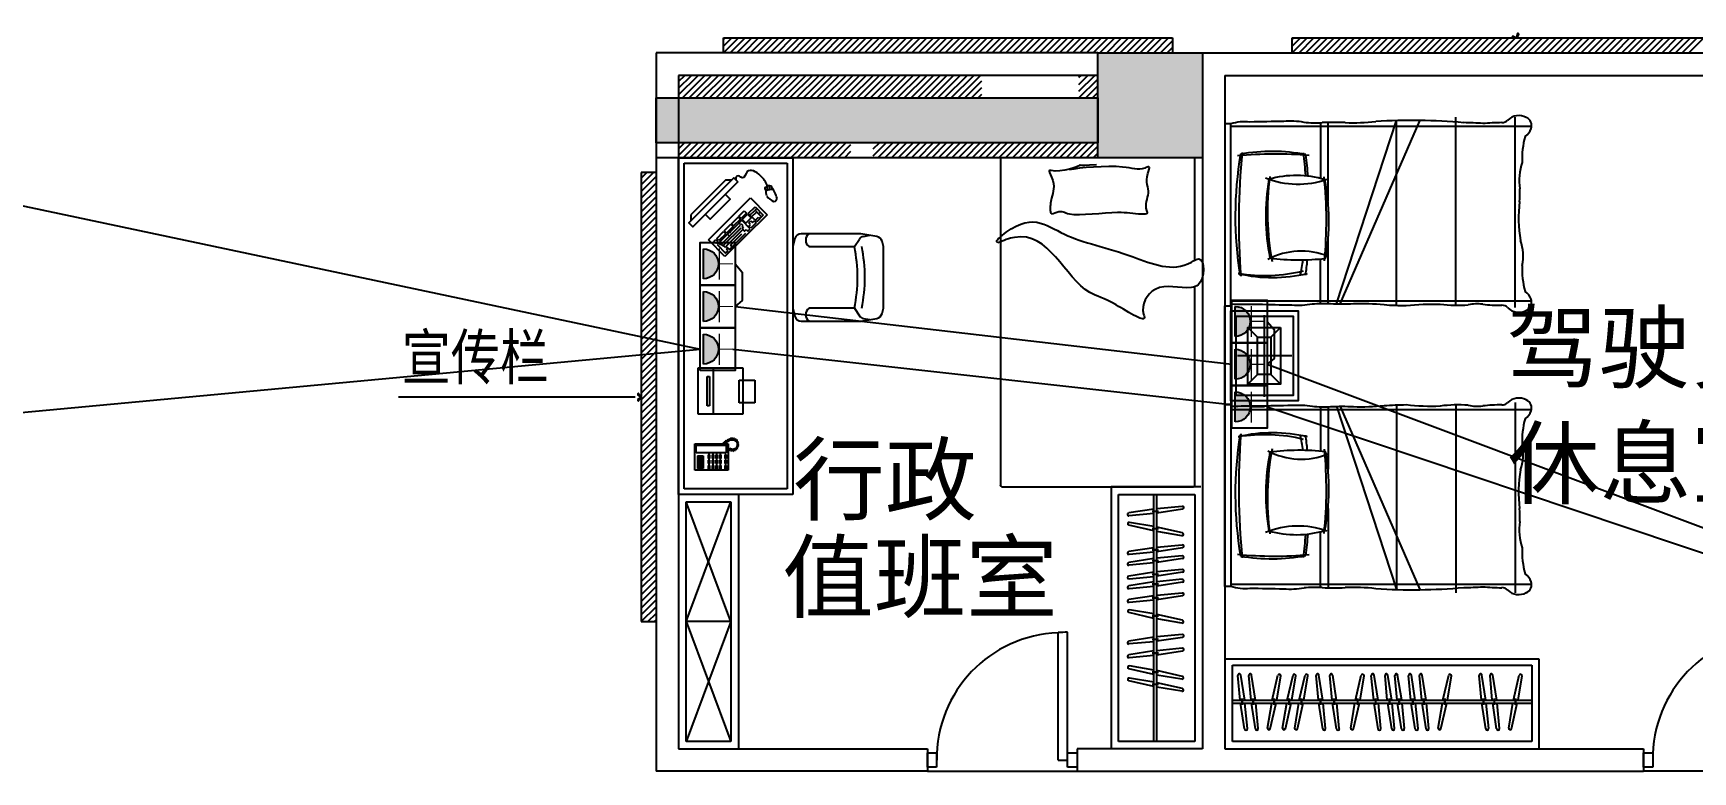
# Model space of a CAD drawing. Header units: inches. Extents: x 10 to 166961, y -47 to 131592.
# Drawn here: x 125562 to 136649, y 28459 to 33394 of the extents above; entities that cross this region are included whole.
import ezdxf

# ---------------------------------------------------------------- set-up
doc = ezdxf.new("R2010")
doc.units = ezdxf.units.IN
doc.header["$MEASUREMENT"] = 0
doc.linetypes.add('CENTER2', pattern=[1.125, 0.75, -0.125, 0.125, -0.125])
doc.linetypes.add('CONTINOUS', pattern=[0])
for name, color, linetype in [('2', 2, 'Continuous'), ('4', 4, 'Continuous'), ('6', 6, 'Continuous'), ('8', 8, 'Continuous'), ('LAYER2', 7, 'Continuous'), ('Shearwall', 7, 'Continuous'), ('shearwall-bh', 253, 'Continuous'), ('stair', 2, 'Continuous'), ('z', 2, 'Continuous'), ('家具', 9, 'Continuous'), ('尺寸3', 31, 'Continuous'), ('插座图', 4, 'Continuous')]:
    doc.layers.add(name, color=color, linetype=linetype)
doc.styles.add('F', font='')
doc.styles.get('F').set_extended_font_data('SimHei')

# ---------------------------------------------------------------- blocks, each defined once
blk = doc.blocks.new('A$C2A133CFC')
at = {"layer": '8'}
for p, q in [((8, 19, 0), (180, 45, 0)), ((11, 0, 0), (180, 16, 0)), ((169, 34), (211, 34)), ((169, 33), (211, 33)), ((200, 48, 0), (366, 63, 0)), ((200, 18, 0), (368, 44, 0))]:
    blk.add_line(p, q, dxfattribs=at)
for centre, start, end in [((9, 9, 0), 97.0644, 277.0644), ((367, 54, 0), 277.0644, 97.0644)]:
    blk.add_arc(centre, 9.48, start, end, dxfattribs=at)
blk = doc.blocks.new('arrr')
at = {"layer": '6'}
for p, q in [((0, 0), (-0.54, 0.41)), ((-0.54, -0.41), (0, 0)), ((-0.39, 0.55), (0, 0)), ((0, 0), (-0.39, -0.55))]:
    blk.add_line(p, q, dxfattribs=at)
for centre, start, end in [((-0.47, 0.49), 34.9749, 232.6151), ((-0.47, -0.49), 127.3887, 325.0213)]:
    blk.add_arc(centre, 0.105, start, end, dxfattribs=at)
blk = doc.blocks.new('A$C6F910B85')
at = {"layer": '2', "linetype": 'CONTINOUS'}
blk.add_lwpolyline([(16, 10), (125, 446), (164, 437), (55, 0)], close=True, dxfattribs=at)
at = {"layer": '家具', "color": 8, "linetype": 'CONTINOUS'}
for p, q in [((96, 41), (181, 381)), ((181, 381), (159, 417)), ((96, 41), (60, 19))]:
    blk.add_line(p, q, dxfattribs=at)
blk.add_lwpolyline([(95, 325), (49, 337), (0, 142), (46, 131)], dxfattribs=at)
blk = doc.blocks.new('A$C127C375D')
at = {"layer": '插座图', "lineweight": -2}
blk.add_hatch(color=3, dxfattribs=at).paths.add_polyline_path([(91.7, 8.4, 1), (16.1, 8.4)])
at = {"layer": '插座图', "color": 3, "lineweight": -2}
blk.add_line((16.1, 8.4), (91.7, 8.4), dxfattribs=at)
blk.add_lwpolyline([(0, 0), (107.8, 0), (107.8, 88.6), (0, 88.6)], close=True, dxfattribs=at)
at = {"layer": '插座图', "color": 3, "lineweight": -2, "const_width": 3.2}
for points in [[(53.9, 46.2), (53.9, 82.6)], [(14.3, 48.8), (92.6, 48.8)]]:
    blk.add_lwpolyline(points, dxfattribs=at)
at = {"layer": '插座图', "color": 3, "lineweight": -2}
blk.add_arc((53.9, 8.4), 37.8, 0, 180, dxfattribs=at)

msp = doc.modelspace()

# ---------------------------------------------------------------- hatches: boundary and pattern name
at = {"layer": 'shearwall-bh'}
msp.add_hatch(color=252, dxfattribs=at).paths.add_polyline_path([(132673, 32562), (133373, 32562), (133373, 33262), (132673, 33262)])
at = {"layer": 'shearwall-bh', "linetype": 'Continuous'}
msp.add_hatch(color=252, dxfattribs=at).paths.add_polyline_path([(132673, 32662), (129723, 32662), (129723, 32962), (132673, 32962)])

# ---------------------------------------------------------------- linework, layer by layer
at = {"color": 2}
for p, q in [((122789, 32811), (130017, 31282)), ((130251, 31568), (133570, 31182)), ((123471, 30673), (130017, 31282)), ((130235, 31282), (133563, 30913)), ((133805, 31182), (141062, 28459)), ((133805, 30897), (141070, 28459))]:
    msp.add_line(p, q, dxfattribs=at)
at = {"const_width": 300}
msp.add_lwpolyline([(137473, 32962), (136723, 32962)], dxfattribs=at)
at = {"color": 2}
for points in [[(130251, 31853), (130299, 31798), (130299, 31607), (130251, 31568)], [(133805, 31468), (133852, 31413), (133852, 31221), (133805, 31182)]]:
    msp.add_lwpolyline(points, dxfattribs=at)
at = {"color": 4}
for points, knots in [([(132666, 32514), (132517, 32505), (132632, 32534), (132419, 32456), (132339, 32483), (132397, 32379), (132364, 32311), (132353, 32229), (132361, 32178), (132434, 32220), (132462, 32161), (132826, 32212), (132916, 32186), (133012, 32185), (132983, 32245), (133035, 32334), (132983, 32411), (133030, 32513), (132950, 32472), (132851, 32519), (132548, 32495), (132485, 32480)], [0, 0, 0, 0, 89.39482, 255.786286, 264.821703, 312.09308, 452.234246, 544.436612, 553.465418, 595.619647, 703.561886, 892.352198, 1028.668109, 1066.940055, 1082.882301, 1197.273074, 1328.728467, 1375.540396, 1405.346346, 1523.871748, 1709.013152, 1709.013152, 1709.013152, 1709.013152]), ([(132006, 31992), (132044, 32008), (132331, 32122), (132477, 31678), (132761, 31614), (133008, 31442), (132957, 31573), (133062, 31751), (133236, 31676), (133389, 31717), (133392, 31926), (133189, 31784), (132845, 31942), (132413, 32022), (132223, 32211), (131994, 32008), (132001, 31996), (132006, 31992)], [2.178588, 2.178588, 2.178588, 2.178588, 121.832073, 908.306575, 1108.421672, 1309.153872, 1322.873221, 1505.307334, 1748.792061, 1795.548354, 1969.126235, 2021.579999, 2413.873362, 2964.895405, 3533.926011, 3563.03162, 3586.742994, 3586.742994, 3586.742994, 3586.742994])]:
    msp.add_open_spline(points, degree=3, knots=knots, dxfattribs=at)
at = {"layer": '4', "color": 8}
for p, q in [((135065, 31576), (135065, 32832)), ((135461, 31560), (135461, 32832)), ((133563, 32773), (135570, 32773)), ((134212, 32269), (134212, 32797)), ((134269, 31585), (134669, 32810)), ((134292, 31586), (134825, 32809)), ((134669, 31575), (134669, 32810)), ((134212, 31588), (134212, 32005)), ((133563, 31606), (135570, 31606)), ((133785, 31510), (133785, 30965)), ((133740, 31363), (133675, 31428)), ((133830, 31363), (133895, 31428)), ((133971, 31238), (133608, 31238)), ((133740, 31113), (133675, 31048)), ((133830, 31113), (133895, 31048)), ((133563, 30880), (135570, 30880)), ((134212, 30898), (134212, 30481)), ((134269, 30901), (134669, 29676)), ((134292, 30900), (134825, 29676)), ((134669, 30911), (134669, 29676)), ((135065, 30910), (135065, 29654)), ((135461, 30926), (135461, 29654)), ((134212, 30217), (134212, 29689)), ((133563, 29713), (135570, 29713))]:
    msp.add_line(p, q, dxfattribs=at)
at = {"layer": '4', "color": 1}
for p, q in [((133523, 32787), (133523, 31573)), ((133523, 29698), (133523, 30913))]:
    msp.add_line(p, q, dxfattribs=at)
at = {"layer": '4', "color": 6}
for p, q in [((134162, 32795), (134161, 32422)), ((134162, 31588), (134161, 31886)), ((134162, 30898), (134161, 30600)), ((134162, 29691), (134161, 30064))]:
    msp.add_line(p, q, dxfattribs=at)
at = {"layer": '4', "color": 252}
for p, q in [((129873, 30312), (129873, 32562)), ((129873, 32562), (130636, 32562)), ((130636, 32562), (130636, 30312)), ((130636, 30312), (129873, 30312))]:
    msp.add_line(p, q, dxfattribs=at)
at = {"layer": '4'}
for p, q in [((131108, 32036), (131150, 32045)), ((131048, 31968), (131081, 32018)), ((131048, 31556), (131081, 31506)), ((131108, 31488), (131150, 31480)), ((132410, 28537), (132410, 29389)), ((132472, 28537), (132472, 29391)), ((131535, 28585), (131597, 28585)), ((131535, 28489), (131535, 28585)), ((131597, 28585), (131597, 28489)), ((132410, 28537), (132472, 28537)), ((132472, 28585), (132535, 28585)), ((132472, 28489), (132472, 28585)), ((132535, 28585), (132535, 28489)), ((136319, 28585), (136381, 28585)), ((136319, 28489), (136319, 28585)), ((136381, 28585), (136381, 28489)), ((131597, 28489), (131535, 28489)), ((132535, 28489), (132472, 28489)), ((136381, 28489), (136319, 28489))]:
    msp.add_line(p, q, dxfattribs=at)
at = {"layer": '4', "color": 1}
for points in [[(133523, 31573), (133563, 31573), (133563, 32787), (133523, 32787)], [(133523, 30913), (133563, 30913), (133563, 29698), (133523, 29698)]]:
    msp.add_lwpolyline(points, dxfattribs=at)
at = {"layer": '4'}
msp.add_lwpolyline([(130636, 31556), (130650, 31503, 0.344151), (130692, 31470), (131091, 31470), (131198, 31488, 0.262026), (131233, 31520), (131242, 31556), (131242, 31968), (131233, 32004, 0.262026), (131198, 32036), (131091, 32054), (130692, 32054, 0.344151), (130650, 32022), (130636, 31968)], format="xyb", close=True, dxfattribs=at)
at = {"layer": '4', "color": 1}
msp.add_lwpolyline([(133563, 30913), (133523, 30913), (133523, 31573), (133563, 31573)], close=True, dxfattribs=at)
at = {"layer": '4'}
for points in [[(133563, 31585, 0.015571), (133745, 31583, 0.00267), (133971, 31578, 0.058958), (134107, 31585, -0.038458), (134229, 31587, 0.025508), (134382, 31587, -0.039412), (134586, 31580, 0.016498), (134734, 31574)], [(134734, 31574, -0.038945), (134961, 31583)], [(133563, 30901, -0.015571), (133745, 30903, -0.00267), (133971, 30908, -0.058958), (134107, 30901, 0.038458), (134229, 30899, -0.025508), (134382, 30899, 0.039412), (134586, 30906, -0.016498), (134734, 30912)], [(134734, 30912, 0.038945), (134961, 30903)]]:
    msp.add_lwpolyline(points, format="xyb", dxfattribs=at)
msp.add_lwpolyline([(133563, 31538), (134013, 31538), (134013, 30938), (133563, 30938)], close=True, dxfattribs=at)
at = {"layer": '4', "color": 8}
for points in [[(133598, 31503), (133978, 31503), (133978, 30973), (133598, 30973)], [(133830, 31363), (133830, 31113), (133740, 31113), (133740, 31363)]]:
    msp.add_lwpolyline(points, close=True, dxfattribs=at)
at = {"layer": '4', "color": 6}
msp.add_lwpolyline([(133895, 31428), (133895, 31048), (133675, 31048), (133675, 31428)], close=True, dxfattribs=at)
at = {"layer": '4'}
for centre, radius, start, end in [((135486, 32738), 105, 61.2787, 134.2159), ((135511, 32775), 61.1, 342.9418, 65.3448), ((133655, 32509), 293, 83.1972, 108.1935), ((134247, 11620), 21187, 90.8957, 91.5076), ((133956, 32228), 578, 80.4669, 93.9633), ((134129, 33592), 797, 264.4085, 273.218), ((134250, 31300), 1498, 87.0776, 92.9224), ((134380, 34091), 1296, 267.6419, 276.6698), ((134774, 28972), 3839, 84.849, 93.6407), ((135110, 31171), 1625, 85.2194, 89.6678), ((135372, 31593), 1203, 89.9592, 96.0322), ((135374, 32851), 54.3, 268.5556, 316.2435), ((135374, 32851), 54.3, 268.5556, 316.2435), ((135444, 32812), 137, 308.044, 336.2939), ((136049, 32555), 541, 164.0844, 182.6808), ((135882, 32409), 393, 162.001, 187.9205), ((136457, 32164), 972, 173.8392, 189.194), ((134689, 32330), 805, 355.5439, 1.7242), ((130081, 31762), 988, 347.982, 12.018), ((131117, 31994), 43.3, 101.3099, 146.3099), ((135238, 31908), 278, 346.2961, 21.056), ((136049, 31817), 541, 177.3192, 195.9156), ((135444, 31561), 137, 23.7061, 51.956), ((135511, 31598), 61.1, 294.6552, 17.0582), ((131117, 31530), 43.3, 213.6901, 258.6901), ((135084, 32612), 1036, 263.2091, 273.5535), ((135211, 31281), 304, 83.4858, 101.9131), ((135372, 32779), 1203, 263.9678, 270.0408), ((135374, 31522), 54.3, 43.7565, 91.4444), ((135486, 31634), 105, 225.7841, 298.7213), ((135486, 30851), 105, 61.2787, 134.2159), ((135511, 30888), 61.1, 342.9418, 65.3448), ((135084, 29874), 1036, 86.4465, 96.7909), ((135211, 31205), 304, 258.0869, 276.5142), ((135372, 29707), 1203, 89.9592, 96.0322), ((135374, 30964), 54.3, 268.5556, 316.2435), ((135444, 30925), 137, 308.044, 336.2939), ((136049, 30669), 541, 164.0844, 182.6808), ((135238, 30577), 278, 338.944, 13.7039), ((136457, 30322), 972, 170.806, 186.1608), ((134689, 30155), 805, 358.2758, 4.4561), ((135882, 30077), 393, 172.0795, 197.999), ((136049, 29931), 541, 177.3192, 195.9156), ((135444, 29674), 137, 23.7061, 51.956), ((135511, 29711), 61.1, 294.6552, 17.0582), ((133655, 29977), 293, 251.8065, 276.8028), ((134247, 50866), 21187, 268.4924, 269.1043), ((133956, 30258), 578, 266.0367, 279.5331), ((134129, 28894), 797, 86.782, 95.5915), ((134250, 31186), 1498, 267.0776, 272.9224), ((134380, 28395), 1296, 83.3302, 92.3581), ((134774, 33514), 3839, 266.3593, 275.151), ((135110, 31315), 1625, 270.3322, 274.7806), ((135372, 30892), 1203, 263.9678, 270.0408), ((135374, 29635), 54.3, 43.7565, 91.4444), ((135374, 29635), 54.3, 43.7565, 91.4444), ((135486, 29748), 105, 225.7841, 298.7213)]:
    msp.add_arc(centre, radius, start, end, dxfattribs=at)
at = {"layer": '4', "color": 6}
for centre, radius, start, end in [((133837, 31378), 1226, 79.3616, 99.8515), ((136063, 32170), 2471, 170.3294, 189.2042), ((130931, 32185), 3158, 4.5859, 7.2182), ((135216, 32172), 1420, 170.0425, 191.3525), ((133998, 31788), 655, 72.8591, 106.0737), ((132764, 32137), 1454, 350.2105, 10.9649), ((134019, 33369), 1490, 262.4467, 276.8486), ((130931, 32185), 3158, 352.5896, 354.438), ((133842, 32769), 1008, 256.7626, 283.379), ((133842, 29716), 1008, 76.621, 103.2374), ((136063, 30316), 2471, 170.7958, 189.6706), ((134019, 29117), 1490, 83.1514, 97.5533), ((130931, 30300), 3158, 5.562, 7.4104), ((135216, 30314), 1420, 168.6475, 189.9575), ((132764, 30349), 1454, 349.0351, 9.7895), ((133998, 30698), 655, 253.9263, 287.1409), ((130931, 30300), 3158, 352.7818, 355.4141), ((133837, 31108), 1226, 260.1485, 280.6384)]:
    msp.add_arc(centre, radius, start, end, dxfattribs=at)
at = {"layer": '4', "color": 8}
for centre, radius, start, end in [((133858, 29982), 2604, 84.9635, 95.5174), ((138293, 32138), 4678, 174.3734, 184.5114), ((131736, 32274), 2333, 4.1302, 7.8931), ((134012, 32952), 567, 247.4626, 289.8839), ((135545, 32197), 1738, 172.103, 190.8907), ((131372, 32138), 2829, 354.6096, 6.0051), ((134034, 31462), 476, 68.0476, 118.0799), ((131747, 32274), 2333, 347.6998, 350.2681), ((133790, 32855), 1080, 260.4799, 283.8693), ((138293, 30348), 4678, 175.4886, 185.6266), ((133790, 29631), 1080, 76.1307, 99.5201), ((135545, 30288), 1738, 169.1093, 187.897), ((134034, 31024), 476, 241.9201, 291.9524), ((131747, 30212), 2333, 9.7319, 12.3002), ((131372, 30348), 2829, 353.9949, 5.3904), ((134012, 29534), 567, 70.1161, 112.5374), ((131736, 30212), 2333, 352.1069, 355.8698), ((133858, 32504), 2604, 264.4826, 275.0365)]:
    msp.add_arc(centre, radius, start, end, dxfattribs=at)
at = {"layer": '4'}
msp.add_ellipse((132472, 28516), major_axis=(0, -875), ratio=1, start_param=3.14131, end_param=3.212799, dxfattribs=at)
at = {"layer": '8', "color": 252}
for p, q in [((129911, 30349), (129911, 32525)), ((129911, 32525), (130599, 32525)), ((130599, 32525), (130599, 30349)), ((130599, 30349), (129911, 30349)), ((133048, 28662), (133048, 30312)), ((133068, 28662), (133068, 30312)), ((133573, 28937), (135573, 28937)), ((133573, 28917), (135573, 28917))]:
    msp.add_line(p, q, dxfattribs=at)
at = {"layer": '8', "color": 8}
for p, q in [((130073, 32012), (130354, 32293)), ((130354, 32293), (130465, 32181)), ((130465, 32181), (130183, 31901)), ((130226, 32121), (130273, 32167)), ((130273, 32167), (130287, 32152)), ((130276, 32171), (130312, 32206)), ((130291, 32156), (130276, 32171)), ((130326, 32191), (130291, 32156)), ((130299, 32149), (130334, 32184)), ((130312, 32206), (130326, 32191)), ((130358, 32160), (130322, 32125)), ((130334, 32184), (130358, 32160)), ((130339, 32189), (130384, 32233)), ((130395, 32134), (130339, 32189)), ((130350, 32178), (130382, 32209)), ((130363, 32169), (130393, 32198)), ((130384, 32233), (130439, 32178)), ((130384, 32211), (130393, 32220)), ((130408, 32187), (130384, 32211)), ((130387, 32145), (130408, 32165)), ((130439, 32178), (130395, 32134)), ((130408, 32187), (130417, 32196)), ((130428, 32167), (130408, 32187)), ((130408, 32165), (130417, 32156)), ((130128, 32023), (130173, 32068)), ((130295, 32145), (130130, 31981)), ((130188, 32053), (130143, 32009)), ((130160, 31985), (130286, 32110)), ((130173, 32068), (130188, 32053)), ((130176, 31979), (130291, 32093)), ((130178, 32073), (130223, 32117)), ((130193, 32058), (130178, 32073)), ((130237, 32103), (130193, 32058)), ((130193, 31973), (130300, 32080)), ((130197, 32054), (130208, 32043)), ((130223, 32058), (130212, 32069)), ((130213, 31949), (130322, 32058)), ((130219, 31977), (130296, 32054)), ((130223, 32117), (130237, 32103)), ((130241, 32106), (130226, 32121)), ((130287, 32152), (130241, 32106)), ((130289, 32113), (130278, 32125)), ((130293, 32117), (130289, 32113)), ((130304, 32106), (130293, 32117)), ((130352, 32087), (130295, 32145)), ((130297, 32099), (130304, 32106)), ((130306, 32089), (130297, 32099)), ((130322, 32125), (130299, 32149)), ((130300, 32084), (130306, 32089)), ((130311, 32073), (130300, 32084)), ((130311, 32069), (130324, 32082)), ((130324, 32082), (130335, 32071)), ((130335, 32071), (130352, 32087)), ((130343, 32126), (130356, 32139)), ((130354, 32115), (130343, 32126)), ((130343, 32104), (130354, 32115)), ((130356, 32091), (130343, 32104)), ((130356, 32139), (130367, 32128)), ((130391, 32126), (130356, 32091)), ((130367, 32128), (130378, 32139)), ((130378, 32139), (130391, 32126)), ((130183, 31901), (130073, 32012)), ((130108, 32003), (130121, 32016)), ((130123, 31988), (130108, 32003)), ((130121, 32016), (130136, 32001)), ((130136, 32001), (130123, 31988)), ((130143, 32009), (130128, 32023)), ((130130, 31981), (130187, 31923)), ((130143, 31990), (130152, 31981)), ((130152, 31981), (130156, 31985)), ((130156, 31985), (130169, 31972)), ((130169, 31972), (130173, 31975)), ((130173, 31975), (130184, 31964)), ((130184, 31964), (130189, 31970)), ((130187, 31923), (130204, 31940)), ((130189, 31970), (130200, 31959)), ((130193, 31951), (130202, 31960)), ((130204, 31940), (130193, 31951)), ((130202, 31960), (130213, 31949)), ((130230, 31966), (130219, 31977)), ((130744, 31968), (131048, 31968)), ((131048, 31556), (130744, 31556))]:
    msp.add_line(p, q, dxfattribs=at)
at = {"layer": '8'}
for p, q in [((133048, 30068), (132882, 30106)), ((133048, 30098), (132885, 30125)), ((133079, 30083, 0), (133038, 30083, 0)), ((133079, 30082, 0), (133038, 30082, 0)), ((133239, 30055), (133068, 30094)), ((133235, 30036), (133068, 30064)), ((133048, 29956), (132880, 29930)), ((133079, 29942, 0), (133038, 29942, 0)), ((133079, 29940, 0), (133038, 29940, 0)), ((133238, 29974), (133068, 29958)), ((133240, 29956), (133068, 29929)), ((133048, 29884), (132880, 29858)), ((133048, 29927), (132883, 29911)), ((133048, 29854), (132883, 29839)), ((133079, 29869, 0), (133038, 29869, 0)), ((133079, 29868, 0), (133038, 29868, 0)), ((133238, 29902), (133068, 29886)), ((133240, 29883), (133068, 29857)), ((133048, 29792), (132880, 29766)), ((133048, 29727), (132880, 29701)), ((133048, 29762), (132883, 29747)), ((133079, 29778, 0), (133038, 29778, 0)), ((133079, 29776, 0), (133038, 29776, 0)), ((133238, 29810), (133068, 29794)), ((133240, 29792), (133068, 29765)), ((133238, 29745), (133068, 29729)), ((133240, 29726), (133068, 29700)), ((133048, 29635), (132880, 29609)), ((133048, 29697), (132883, 29682)), ((133048, 29605), (132883, 29590)), ((133079, 29712, 0), (133038, 29712, 0)), ((133079, 29711, 0), (133038, 29711, 0)), ((133079, 29621, 0), (133038, 29621, 0)), ((133079, 29619, 0), (133038, 29619, 0)), ((133238, 29653), (133068, 29637)), ((133240, 29634), (133068, 29608)), ((133048, 29484), (132882, 29523)), ((133048, 29514), (132885, 29541)), ((133079, 29500, 0), (133038, 29500, 0)), ((133079, 29498, 0), (133038, 29498, 0)), ((133239, 29471), (133068, 29510)), ((133235, 29453), (133068, 29481)), ((133048, 29358), (132880, 29331)), ((133048, 29328), (132883, 29313)), ((133079, 29343, 0), (133038, 29343, 0)), ((133079, 29342, 0), (133038, 29342, 0)), ((133238, 29376), (133068, 29360)), ((133240, 29357), (133068, 29331)), ((133238, 29284), (133068, 29268)), ((133048, 29266), (132880, 29240)), ((133048, 29236), (132883, 29221)), ((133048, 29139), (132885, 29166)), ((133079, 29252, 0), (133038, 29252, 0)), ((133079, 29250, 0), (133038, 29250, 0)), ((133240, 29265), (133068, 29239)), ((133048, 29109), (132882, 29147)), ((133048, 29028), (132882, 29066)), ((133048, 29058), (132885, 29085)), ((133079, 29124, 0), (133038, 29124, 0)), ((133079, 29123, 0), (133038, 29123, 0)), ((133239, 29096), (133068, 29135)), ((133235, 29077), (133068, 29105)), ((133239, 29015), (133068, 29054)), ((133625, 28937), (133610, 29103)), ((133655, 28937), (133629, 29105)), ((133698, 28937), (133682, 29103)), ((133728, 28937), (133701, 29105)), ((133839, 28937), (133877, 29104)), ((133869, 28937), (133896, 29100)), ((133939, 28937), (133978, 29104)), ((133970, 28937), (133996, 29100)), ((134020, 28937), (134059, 29104)), ((134050, 28937), (134077, 29100)), ((134148, 28937), (134132, 29103)), ((134177, 28937), (134151, 29105)), ((134239, 28937), (134224, 29103)), ((134269, 28937), (134243, 29105)), ((134396, 28937), (134434, 29104)), ((134426, 28937), (134453, 29100)), ((134517, 28937), (134501, 29103)), ((134547, 28937), (134520, 29105)), ((134608, 28937), (134593, 29103)), ((134638, 28937), (134612, 29105)), ((134674, 28937), (134659, 29103)), ((134704, 28937), (134677, 29105)), ((134765, 28937), (134750, 29103)), ((134795, 28937), (134769, 29105)), ((134838, 28937), (134823, 29103)), ((134868, 28937), (134841, 29105)), ((134979, 28937), (135018, 29104)), ((135009, 28937), (135036, 29100)), ((135237, 28937), (135221, 29103)), ((135267, 28937), (135240, 29105)), ((135309, 28937), (135294, 29103)), ((135339, 28937), (135313, 29105)), ((135450, 28937), (135489, 29104)), ((135481, 28937), (135508, 29100)), ((133079, 29043, 0), (133038, 29043, 0)), ((133079, 29042, 0), (133038, 29042, 0)), ((133235, 28997), (133068, 29025)), ((133639, 28906, 0), (133639, 28948, 0)), ((133641, 28906, 0), (133641, 28948, 0)), ((133712, 28906, 0), (133712, 28948, 0)), ((133713, 28906, 0), (133713, 28948, 0)), ((133853, 28906, 0), (133853, 28948, 0)), ((133854, 28906, 0), (133854, 28948, 0)), ((133953, 28906, 0), (133953, 28948, 0)), ((133955, 28906, 0), (133955, 28948, 0)), ((134034, 28906, 0), (134034, 28948, 0)), ((134036, 28906, 0), (134036, 28948, 0)), ((134161, 28906, 0), (134161, 28948, 0)), ((134163, 28906, 0), (134163, 28948, 0)), ((134253, 28906, 0), (134253, 28948, 0)), ((134254, 28906, 0), (134254, 28948, 0)), ((134410, 28906, 0), (134410, 28948, 0)), ((134411, 28906, 0), (134411, 28948, 0)), ((134531, 28906, 0), (134531, 28948, 0)), ((134532, 28906, 0), (134532, 28948, 0)), ((134622, 28906, 0), (134622, 28948, 0)), ((134624, 28906, 0), (134624, 28948, 0)), ((134688, 28906, 0), (134688, 28948, 0)), ((134689, 28906, 0), (134689, 28948, 0)), ((134779, 28906, 0), (134779, 28948, 0)), ((134781, 28906, 0), (134781, 28948, 0)), ((134852, 28906, 0), (134852, 28948, 0)), ((134853, 28906, 0), (134853, 28948, 0)), ((134993, 28906, 0), (134993, 28948, 0)), ((134995, 28906, 0), (134995, 28948, 0)), ((135251, 28906, 0), (135251, 28948, 0)), ((135252, 28906, 0), (135252, 28948, 0)), ((135323, 28906, 0), (135323, 28948, 0)), ((135324, 28906, 0), (135324, 28948, 0)), ((135465, 28906, 0), (135465, 28948, 0)), ((135466, 28906, 0), (135466, 28948, 0)), ((133654, 28745), (133628, 28917)), ((133673, 28748), (133657, 28917)), ((133727, 28745), (133700, 28917)), ((133746, 28748), (133729, 28917)), ((133808, 28750), (133836, 28917)), ((133826, 28747), (133865, 28917)), ((133908, 28750), (133936, 28917)), ((133927, 28747), (133965, 28917)), ((133989, 28750), (134017, 28917)), ((134007, 28747), (134046, 28917)), ((134177, 28745), (134150, 28917)), ((134195, 28748), (134179, 28917)), ((134268, 28745), (134242, 28917)), ((134287, 28748), (134271, 28917)), ((134364, 28750), (134392, 28917)), ((134383, 28747), (134422, 28917)), ((134546, 28745), (134520, 28917)), ((134565, 28748), (134549, 28917)), ((134637, 28745), (134611, 28917)), ((134656, 28748), (134640, 28917)), ((134703, 28745), (134677, 28917)), ((134722, 28748), (134706, 28917)), ((134795, 28745), (134768, 28917)), ((134813, 28748), (134797, 28917)), ((134867, 28745), (134841, 28917)), ((134886, 28748), (134870, 28917)), ((134948, 28750), (134976, 28917)), ((134966, 28747), (135005, 28917)), ((135266, 28745), (135240, 28917)), ((135285, 28748), (135269, 28917)), ((135338, 28745), (135312, 28917)), ((135357, 28748), (135341, 28917)), ((135419, 28750), (135447, 28917)), ((135438, 28747), (135476, 28917))]:
    msp.add_line(p, q, dxfattribs=at)
at = {"layer": '8', "color": 8}
for centre, radius, start, end in [((130777, 32011), 54.1, 126.8699, 233.1301), ((130130, 31762), 988, 347.982, 12.018), ((130777, 31513), 54.1, 126.8699, 233.1301)]:
    msp.add_arc(centre, radius, start, end, dxfattribs=at)
at = {"layer": '8'}
for centre, start, end in [((132883, 30116), 78.813, 258.813), ((133237, 30046), 258.813, 78.813), ((133239, 29965), 277.0652, 97.0652), ((132881, 29921), 97.0652, 277.0652), ((132881, 29848), 97.0652, 277.0652), ((133239, 29893), 277.0652, 97.0652), ((132881, 29757), 97.0652, 277.0652), ((133239, 29801), 277.0652, 97.0652), ((133239, 29735), 277.0652, 97.0652), ((132881, 29691), 97.0652, 277.0652), ((132881, 29600), 97.0652, 277.0652), ((133239, 29644), 277.0652, 97.0652), ((132883, 29532), 78.813, 258.813), ((133237, 29462), 258.813, 78.813), ((132881, 29322), 97.0652, 277.0652), ((133239, 29366), 277.0652, 97.0652), ((133239, 29275), 277.0652, 97.0652), ((132881, 29230), 97.0652, 277.0652), ((132883, 29157), 78.813, 258.813), ((132883, 29076), 78.813, 258.813), ((133237, 29087), 258.813, 78.813), ((133619, 29104), 7.0652, 187.0652), ((133692, 29104), 7.0652, 187.0652), ((133887, 29102), 348.813, 168.813), ((133987, 29102), 348.813, 168.813), ((134068, 29102), 348.813, 168.813), ((134142, 29104), 7.0652, 187.0652), ((134233, 29104), 7.0652, 187.0652), ((134443, 29102), 348.813, 168.813), ((134511, 29104), 7.0652, 187.0652), ((134602, 29104), 7.0652, 187.0652), ((134668, 29104), 7.0652, 187.0652), ((134760, 29104), 7.0652, 187.0652), ((134832, 29104), 7.0652, 187.0652), ((135027, 29102), 348.813, 168.813), ((135231, 29104), 7.0652, 187.0652), ((135303, 29104), 7.0652, 187.0652), ((135498, 29102), 348.813, 168.813), ((133237, 29006), 258.813, 78.813), ((133664, 28746), 187.0652, 7.0652), ((133736, 28746), 187.0652, 7.0652), ((133817, 28749), 168.813, 348.813), ((133917, 28749), 168.813, 348.813), ((133998, 28749), 168.813, 348.813), ((134186, 28746), 187.0652, 7.0652), ((134278, 28746), 187.0652, 7.0652), ((134373, 28749), 168.813, 348.813), ((134555, 28746), 187.0652, 7.0652), ((134647, 28746), 187.0652, 7.0652), ((134712, 28746), 187.0652, 7.0652), ((134804, 28746), 187.0652, 7.0652), ((134876, 28746), 187.0652, 7.0652), ((134957, 28749), 168.813, 348.813), ((135275, 28746), 187.0652, 7.0652), ((135348, 28746), 187.0652, 7.0652), ((135428, 28749), 168.813, 348.813)]:
    msp.add_arc(centre, 9.48, start, end, dxfattribs=at)
for centre in [(132463, 28524), (137246, 28524)]:
    msp.add_ellipse(centre, major_axis=(-627, 610), ratio=0.977189, start_param=-0.749692, end_param=0.768547, dxfattribs=at)
at = {"layer": 'LAYER2', "color": 4}
for p, q in [((133323, 32562), (132023, 32562)), ((132023, 32562), (132023, 30372)), ((133323, 32062), (133323, 32562)), ((133323, 31878), (133323, 32562)), ((133323, 30372), (133323, 31701)), ((132073, 30362), (133273, 30362))]:
    msp.add_line(p, q, dxfattribs=at)
at = {"layer": 'LAYER2', "color": 4, "linetype": 'CENTER2'}
for p, q in [((132033, 30362), (132023, 30372)), ((133323, 30372), (133313, 30362))]:
    msp.add_line(p, q, dxfattribs=at)
at = {"layer": 'LAYER2', "color": 4, "linetype": 'Continuous'}
msp.add_line((132033, 30362), (133313, 30362), dxfattribs=at)
at = {"layer": 'Shearwall', "color": 252}
for p, q in [((132673, 32562), (132673, 33262)), ((132673, 33262), (133373, 33262)), ((133373, 33262), (133373, 32562)), ((133373, 32562), (132673, 32562))]:
    msp.add_line(p, q, dxfattribs=at)
at = {"layer": 'Shearwall', "color": 252, "linetype": 'Continuous'}
for p, q in [((129723, 32662), (129723, 32962)), ((129723, 32962), (132673, 32962)), ((132673, 32962), (132673, 32662)), ((132673, 32662), (129723, 32662))]:
    msp.add_line(p, q, dxfattribs=at)
at = {"layer": 'stair', "color": 252}
for p, q in [((130003, 31158), (130303, 31158)), ((130003, 30848), (130003, 31158)), ((130106, 31158), (130303, 31158)), ((130106, 30848), (130106, 31158)), ((130303, 31158), (130303, 30848)), ((130303, 31158), (130303, 30848)), ((130065, 31101), (130079, 31101)), ((130065, 30905), (130065, 31101)), ((130079, 31101), (130079, 30905)), ((130277, 31075), (130383, 31075)), ((130277, 30923), (130277, 31075)), ((130383, 31075), (130383, 30923)), ((130303, 30848), (130003, 30848)), ((130079, 30905), (130065, 30905)), ((130303, 30848), (130106, 30848)), ((130383, 30923), (130277, 30923)), ((131535, 28462), (132540, 28462))]:
    msp.add_line(p, q, dxfattribs=at)
at = {"layer": '家具', "color": 8}
for p, q in [((130470, 32345), (130462, 32371)), ((130485, 32349), (130478, 32374)), ((130508, 32270), (130520, 32272)), ((129981, 30651), (130170, 30651)), ((129981, 30651), (130170, 30651)), ((129981, 30475), (129981, 30651)), ((129981, 30475), (129981, 30651)), ((129990, 30589), (129990, 30641)), ((129990, 30589), (129990, 30641)), ((129990, 30641), (130191, 30641)), ((129990, 30641), (130191, 30641)), ((130177, 30660), (130162, 30641)), ((130177, 30660), (130162, 30641)), ((130169, 30641), (130179, 30657)), ((130169, 30641), (130179, 30657)), ((130176, 30651), (130205, 30651)), ((130176, 30651), (130205, 30651)), ((130181, 30662), (130177, 30660)), ((130181, 30662), (130177, 30660)), ((130179, 30657), (130184, 30660)), ((130179, 30657), (130184, 30660)), ((130184, 30663), (130181, 30662)), ((130184, 30663), (130181, 30662)), ((130186, 30669), (130184, 30668)), ((130186, 30669), (130184, 30668)), ((130184, 30668), (130184, 30663)), ((130184, 30668), (130184, 30663)), ((130184, 30660), (130186, 30661)), ((130184, 30660), (130186, 30661)), ((130189, 30666), (130186, 30669)), ((130189, 30666), (130186, 30669)), ((130186, 30661), (130187, 30663)), ((130186, 30661), (130187, 30663)), ((130187, 30663), (130189, 30660)), ((130187, 30663), (130189, 30660)), ((130192, 30672), (130188, 30670)), ((130192, 30672), (130188, 30670)), ((130188, 30670), (130189, 30666)), ((130188, 30670), (130189, 30666)), ((130189, 30660), (130200, 30666)), ((130189, 30660), (130200, 30666)), ((130191, 30641), (130191, 30589)), ((130191, 30641), (130191, 30589)), ((130200, 30619), (130191, 30619)), ((130200, 30619), (130191, 30619)), ((130191, 30615), (130192, 30615)), ((130191, 30615), (130192, 30615)), ((130198, 30667), (130192, 30672)), ((130198, 30667), (130192, 30672)), ((130192, 30615), (130203, 30614)), ((130192, 30615), (130203, 30614)), ((130203, 30678), (130197, 30674)), ((130203, 30678), (130197, 30674)), ((130197, 30674), (130198, 30667)), ((130197, 30674), (130198, 30667)), ((130200, 30666), (130217, 30676)), ((130200, 30666), (130217, 30676)), ((130205, 30617), (130200, 30619)), ((130205, 30617), (130200, 30619)), ((130210, 30674), (130203, 30678)), ((130210, 30674), (130203, 30678)), ((130203, 30614), (130209, 30612)), ((130203, 30614), (130209, 30612)), ((130205, 30651), (130205, 30617)), ((130205, 30651), (130205, 30617)), ((130211, 30615), (130205, 30617)), ((130211, 30615), (130205, 30617)), ((130205, 30614), (130205, 30475)), ((130205, 30614), (130205, 30475)), ((130215, 30683), (130209, 30680)), ((130215, 30683), (130209, 30680)), ((130209, 30680), (130210, 30674)), ((130209, 30680), (130210, 30674)), ((130209, 30612), (130211, 30612)), ((130209, 30612), (130211, 30612)), ((130215, 30618), (130211, 30615)), ((130215, 30618), (130211, 30615)), ((130211, 30612), (130212, 30609)), ((130211, 30612), (130212, 30609)), ((130212, 30609), (130218, 30607)), ((130212, 30609), (130218, 30607)), ((130219, 30680), (130215, 30683)), ((130219, 30680), (130215, 30683)), ((130220, 30616), (130215, 30618)), ((130220, 30616), (130215, 30618)), ((130218, 30677), (130242, 30677)), ((130218, 30677), (130242, 30677)), ((130218, 30607), (130221, 30613)), ((130218, 30607), (130221, 30613)), ((130221, 30687), (130219, 30680)), ((130221, 30687), (130219, 30680)), ((130235, 30612), (130220, 30616)), ((130235, 30612), (130220, 30616)), ((130228, 30686), (130221, 30687)), ((130228, 30686), (130221, 30687)), ((130221, 30613), (130223, 30605)), ((130221, 30613), (130223, 30605)), ((130223, 30605), (130229, 30603)), ((130223, 30605), (130229, 30603)), ((130228, 30679), (130228, 30686)), ((130230, 30686), (130228, 30679)), ((130228, 30679), (130228, 30686)), ((130230, 30686), (130228, 30679)), ((130229, 30603), (130232, 30610)), ((130229, 30603), (130232, 30610)), ((130236, 30686), (130230, 30686)), ((130236, 30686), (130230, 30686)), ((130232, 30610), (130235, 30602)), ((130232, 30610), (130235, 30602)), ((130249, 30617), (130235, 30612)), ((130249, 30617), (130235, 30612)), ((130235, 30602), (130241, 30604)), ((130235, 30602), (130241, 30604)), ((130239, 30680), (130236, 30686)), ((130239, 30680), (130236, 30686)), ((130241, 30686), (130239, 30680)), ((130241, 30686), (130239, 30680)), ((130247, 30685), (130241, 30686)), ((130247, 30685), (130241, 30686)), ((130241, 30604), (130242, 30611)), ((130241, 30604), (130242, 30611)), ((130242, 30677), (130257, 30668)), ((130242, 30677), (130257, 30668)), ((130242, 30611), (130247, 30605)), ((130242, 30611), (130247, 30605)), ((130247, 30677), (130247, 30685)), ((130247, 30677), (130247, 30685)), ((130252, 30682), (130247, 30677)), ((130252, 30682), (130247, 30677)), ((130247, 30605), (130252, 30607)), ((130247, 30605), (130252, 30607)), ((130259, 30626), (130249, 30617)), ((130259, 30626), (130249, 30617)), ((130250, 30614), (130256, 30611)), ((130252, 30607), (130250, 30614)), ((130250, 30614), (130256, 30611)), ((130252, 30607), (130250, 30614)), ((130256, 30680), (130252, 30682)), ((130256, 30680), (130252, 30682)), ((130254, 30673), (130256, 30680)), ((130254, 30673), (130256, 30680)), ((130262, 30676), (130254, 30673)), ((130262, 30676), (130254, 30673)), ((130256, 30611), (130260, 30614)), ((130256, 30611), (130260, 30614)), ((130257, 30668), (130264, 30654)), ((130257, 30668), (130264, 30654)), ((130258, 30621), (130265, 30618)), ((130260, 30614), (130258, 30621)), ((130258, 30621), (130265, 30618)), ((130260, 30614), (130258, 30621)), ((130265, 30639), (130259, 30626)), ((130265, 30639), (130259, 30626)), ((130261, 30667), (130266, 30673)), ((130261, 30667), (130266, 30673)), ((130268, 30668), (130261, 30667)), ((130268, 30668), (130261, 30667)), ((130266, 30673), (130262, 30676)), ((130266, 30673), (130262, 30676)), ((130263, 30627), (130270, 30628)), ((130263, 30627), (130270, 30628)), ((130268, 30622), (130263, 30627)), ((130268, 30622), (130263, 30627)), ((130264, 30654), (130265, 30639)), ((130264, 30654), (130265, 30639)), ((130265, 30659), (130270, 30664)), ((130265, 30659), (130270, 30664)), ((130272, 30659), (130265, 30659)), ((130272, 30659), (130265, 30659)), ((130265, 30618), (130268, 30622)), ((130265, 30618), (130268, 30622)), ((130266, 30635), (130274, 30635)), ((130272, 30632), (130266, 30635)), ((130266, 30635), (130274, 30635)), ((130272, 30632), (130266, 30635)), ((130267, 30652), (130274, 30655)), ((130267, 30652), (130274, 30655)), ((130274, 30650), (130267, 30652)), ((130274, 30650), (130267, 30652)), ((130270, 30664), (130268, 30668)), ((130270, 30664), (130268, 30668)), ((130268, 30642), (130274, 30646)), ((130268, 30642), (130274, 30646)), ((130274, 30640), (130268, 30642)), ((130274, 30640), (130268, 30642)), ((130270, 30628), (130272, 30632)), ((130270, 30628), (130272, 30632)), ((130274, 30655), (130272, 30659)), ((130274, 30655), (130272, 30659)), ((130274, 30646), (130274, 30650)), ((130274, 30646), (130274, 30650)), ((130274, 30635), (130274, 30640)), ((130274, 30635), (130274, 30640)), ((130191, 30589), (129990, 30589)), ((130191, 30589), (129990, 30589)), ((129999, 30571), (130037, 30571)), ((129999, 30571), (129999, 30485)), ((129999, 30571), (130037, 30571)), ((129999, 30571), (129999, 30485)), ((130008, 30571), (130008, 30485)), ((130008, 30571), (130008, 30485)), ((130018, 30571), (130018, 30485)), ((130018, 30571), (130018, 30485)), ((130027, 30571), (130027, 30485)), ((130027, 30571), (130027, 30485)), ((130037, 30571), (130037, 30485)), ((130037, 30571), (130037, 30485)), ((130082, 30576), (130071, 30576)), ((130071, 30576), (130071, 30553)), ((130082, 30576), (130071, 30576)), ((130071, 30576), (130071, 30553)), ((130071, 30553), (130082, 30553)), ((130071, 30553), (130082, 30553)), ((130082, 30541), (130071, 30541)), ((130071, 30541), (130071, 30518)), ((130082, 30541), (130071, 30541)), ((130071, 30541), (130071, 30518)), ((130071, 30518), (130082, 30518)), ((130071, 30518), (130082, 30518)), ((130082, 30505), (130071, 30505)), ((130071, 30505), (130071, 30482)), ((130082, 30505), (130071, 30505)), ((130071, 30505), (130071, 30482)), ((130082, 30553), (130082, 30576)), ((130082, 30553), (130082, 30576)), ((130082, 30518), (130082, 30541)), ((130082, 30518), (130082, 30541)), ((130082, 30482), (130082, 30505)), ((130082, 30482), (130082, 30505)), ((130108, 30576), (130097, 30576)), ((130097, 30576), (130097, 30553)), ((130108, 30576), (130097, 30576)), ((130097, 30576), (130097, 30553)), ((130097, 30553), (130108, 30553)), ((130097, 30553), (130108, 30553)), ((130108, 30541), (130097, 30541)), ((130097, 30541), (130097, 30518)), ((130108, 30541), (130097, 30541)), ((130097, 30541), (130097, 30518)), ((130097, 30518), (130108, 30518)), ((130097, 30518), (130108, 30518)), ((130108, 30505), (130097, 30505)), ((130097, 30505), (130097, 30482)), ((130108, 30505), (130097, 30505)), ((130097, 30505), (130097, 30482)), ((130108, 30553), (130108, 30576)), ((130108, 30553), (130108, 30576)), ((130108, 30518), (130108, 30541)), ((130108, 30518), (130108, 30541)), ((130108, 30482), (130108, 30505)), ((130108, 30482), (130108, 30505)), ((130134, 30576), (130122, 30576)), ((130122, 30576), (130122, 30553)), ((130134, 30576), (130122, 30576)), ((130122, 30576), (130122, 30553)), ((130122, 30553), (130134, 30553)), ((130122, 30553), (130134, 30553)), ((130134, 30541), (130122, 30541)), ((130122, 30541), (130122, 30518)), ((130134, 30541), (130122, 30541)), ((130122, 30541), (130122, 30518)), ((130122, 30518), (130134, 30518)), ((130122, 30518), (130134, 30518)), ((130134, 30505), (130122, 30505)), ((130122, 30505), (130122, 30482)), ((130134, 30505), (130122, 30505)), ((130122, 30505), (130122, 30482)), ((130134, 30553), (130134, 30576)), ((130134, 30553), (130134, 30576)), ((130134, 30518), (130134, 30541)), ((130134, 30518), (130134, 30541)), ((130134, 30482), (130134, 30505)), ((130134, 30482), (130134, 30505)), ((130158, 30576), (130146, 30576)), ((130146, 30576), (130146, 30553)), ((130158, 30576), (130146, 30576)), ((130146, 30576), (130146, 30553)), ((130146, 30553), (130158, 30553)), ((130146, 30553), (130158, 30553)), ((130158, 30541), (130146, 30541)), ((130146, 30541), (130146, 30518)), ((130158, 30541), (130146, 30541)), ((130146, 30541), (130146, 30518)), ((130146, 30518), (130158, 30518)), ((130146, 30518), (130158, 30518)), ((130158, 30505), (130146, 30505)), ((130146, 30505), (130146, 30482)), ((130158, 30505), (130146, 30505)), ((130146, 30505), (130146, 30482)), ((130158, 30553), (130158, 30576)), ((130158, 30553), (130158, 30576)), ((130158, 30518), (130158, 30541)), ((130158, 30518), (130158, 30541)), ((130158, 30482), (130158, 30505)), ((130158, 30482), (130158, 30505)), ((130194, 30576), (130182, 30576)), ((130182, 30576), (130182, 30553)), ((130194, 30576), (130182, 30576)), ((130182, 30576), (130182, 30553)), ((130182, 30553), (130194, 30553)), ((130182, 30553), (130194, 30553)), ((130194, 30541), (130182, 30541)), ((130182, 30541), (130182, 30518)), ((130194, 30541), (130182, 30541)), ((130182, 30541), (130182, 30518)), ((130182, 30518), (130194, 30518)), ((130182, 30518), (130194, 30518)), ((130194, 30505), (130182, 30505)), ((130182, 30505), (130182, 30482)), ((130194, 30505), (130182, 30505)), ((130182, 30505), (130182, 30482)), ((130194, 30553), (130194, 30576)), ((130194, 30553), (130194, 30576)), ((130194, 30518), (130194, 30541)), ((130194, 30518), (130194, 30541)), ((130194, 30482), (130194, 30505)), ((130194, 30482), (130194, 30505)), ((130205, 30475), (129981, 30475)), ((130205, 30475), (129981, 30475)), ((129999, 30485), (130037, 30485)), ((129999, 30485), (130037, 30485)), ((130071, 30482), (130082, 30482)), ((130071, 30482), (130082, 30482)), ((130097, 30482), (130108, 30482)), ((130097, 30482), (130108, 30482)), ((130122, 30482), (130134, 30482)), ((130122, 30482), (130134, 30482)), ((130146, 30482), (130158, 30482)), ((130146, 30482), (130158, 30482)), ((130182, 30482), (130194, 30482)), ((130182, 30482), (130194, 30482))]:
    msp.add_line(p, q, dxfattribs=at)
for centre, radius, start, end in [((130478, 32335), 39, 84.4483, 127.2497), ((130500, 32255), 94.8, 87.1219, 117.0015), ((130548, 32368), 106, 216.187, 248.0274), ((130481, 32357), 17, 26.3285, 84.4483), ((130227, 32189), 321, 18.5032, 33.1595), ((130509, 32291), 22.5, 298.6427, 359.0923)]:
    msp.add_arc(centre, radius, start, end, dxfattribs=at)
for points, knots in [([(130468, 32373), (130456, 32397), (130430, 32446), (130326, 32505), (130312, 32404), (130265, 32455), (130254, 32425), (130255, 32413)], [0, 0, 0, 0, 89.180996, 185.391702, 247.379604, 284.879604, 301.833056, 301.833056, 301.833056, 301.833056]), ([(130462, 32306), (130458, 32318), (130461, 32333), (130452, 32352), (130450, 32359), (130454, 32365), (130455, 32366)], [0, 0, 0, 0, 61.392948, 66.317377, 85.526749, 93.173022, 93.173022, 93.173022, 93.173022])]:
    msp.add_open_spline(points, degree=3, knots=knots, dxfattribs=at)
at = {"layer": '尺寸3', "color": 252}
for p, q in [((129723, 33262), (129723, 28462)), ((132673, 33262), (129723, 33262)), ((130173, 33352), (130184, 33362)), ((130173, 33307), (130228, 33362)), ((130173, 33262), (130273, 33362)), ((130173, 33262), (130173, 33362)), ((130173, 33362), (133173, 33362)), ((130218, 33262), (130318, 33362)), ((130263, 33262), (130363, 33362)), ((130308, 33262), (130408, 33362)), ((130353, 33262), (130453, 33362)), ((130398, 33262), (130498, 33362)), ((130443, 33262), (130543, 33362)), ((130488, 33262), (130588, 33362)), ((130533, 33262), (130633, 33362)), ((130578, 33262), (130678, 33362)), ((130622, 33262), (130722, 33362)), ((130667, 33262), (130767, 33362)), ((130712, 33262), (130812, 33362)), ((130757, 33262), (130857, 33362)), ((130802, 33262), (130902, 33362)), ((130847, 33262), (130947, 33362)), ((130892, 33262), (130992, 33362)), ((130937, 33262), (131037, 33362)), ((130982, 33262), (131082, 33362)), ((131027, 33262), (131127, 33362)), ((131071, 33262), (131171, 33362)), ((131116, 33262), (131216, 33362)), ((131161, 33262), (131261, 33362)), ((131206, 33262), (131306, 33362)), ((131251, 33262), (131351, 33362)), ((131296, 33262), (131396, 33362)), ((131341, 33262), (131441, 33362)), ((131386, 33262), (131486, 33362)), ((131431, 33262), (131531, 33362)), ((131476, 33262), (131576, 33362)), ((131520, 33262), (131620, 33362)), ((131565, 33262), (131665, 33362)), ((131610, 33262), (131710, 33362)), ((131655, 33262), (131755, 33362)), ((131700, 33262), (131800, 33362)), ((131745, 33262), (131845, 33362)), ((131790, 33262), (131890, 33362)), ((131835, 33262), (131935, 33362)), ((131880, 33262), (131980, 33362)), ((131925, 33262), (132025, 33362)), ((131969, 33262), (132069, 33362)), ((132014, 33262), (132114, 33362)), ((132059, 33262), (132159, 33362)), ((132104, 33262), (132204, 33362)), ((132149, 33262), (132249, 33362)), ((132194, 33262), (132294, 33362)), ((132239, 33262), (132339, 33362)), ((132284, 33262), (132384, 33362)), ((132329, 33262), (132429, 33362)), ((132374, 33262), (132474, 33362)), ((132418, 33262), (132518, 33362)), ((132463, 33262), (132563, 33362)), ((132508, 33262), (132608, 33362)), ((132553, 33262), (132653, 33362)), ((132598, 33262), (132698, 33362)), ((132643, 33262), (132743, 33362)), ((132688, 33262), (132788, 33362)), ((132733, 33262), (132833, 33362)), ((132778, 33262), (132878, 33362)), ((132823, 33262), (132923, 33362)), ((132867, 33262), (132967, 33362)), ((132912, 33262), (133012, 33362)), ((132957, 33262), (133057, 33362)), ((133002, 33262), (133102, 33362)), ((133047, 33262), (133147, 33362)), ((133092, 33262), (133173, 33343)), ((133137, 33262), (133173, 33299)), ((133173, 33362), (133173, 33262)), ((133373, 33262), (143123, 33262)), ((133973, 33262), (133973, 33362)), ((133973, 33362), (136973, 33362)), ((133973, 33352), (133984, 33362)), ((133973, 33307), (134028, 33362)), ((133973, 33262), (134073, 33362)), ((134018, 33262), (134118, 33362)), ((134063, 33262), (134163, 33362)), ((134108, 33262), (134208, 33362)), ((134153, 33262), (134253, 33362)), ((134198, 33262), (134298, 33362)), ((134243, 33262), (134343, 33362)), ((134288, 33262), (134388, 33362)), ((134333, 33262), (134433, 33362)), ((134378, 33262), (134478, 33362)), ((134422, 33262), (134522, 33362)), ((134467, 33262), (134567, 33362)), ((134512, 33262), (134612, 33362)), ((134557, 33262), (134657, 33362)), ((134602, 33262), (134702, 33362)), ((134647, 33262), (134747, 33362)), ((134692, 33262), (134792, 33362)), ((134737, 33262), (134837, 33362)), ((134782, 33262), (134882, 33362)), ((134827, 33262), (134927, 33362)), ((134871, 33262), (134971, 33362)), ((134916, 33262), (135016, 33362)), ((134961, 33262), (135061, 33362)), ((135006, 33262), (135106, 33362)), ((135051, 33262), (135151, 33362)), ((135096, 33262), (135196, 33362)), ((135141, 33262), (135241, 33362)), ((135186, 33262), (135286, 33362)), ((135231, 33262), (135331, 33362)), ((135276, 33262), (135376, 33362)), ((135320, 33262), (135420, 33362)), ((135365, 33262), (135465, 33362)), ((135410, 33262), (135510, 33362)), ((135455, 33262), (135555, 33362)), ((135500, 33262), (135600, 33362)), ((135545, 33262), (135645, 33362)), ((135590, 33262), (135690, 33362)), ((135635, 33262), (135735, 33362)), ((135680, 33262), (135780, 33362)), ((135725, 33262), (135825, 33362)), ((135769, 33262), (135869, 33362)), ((135814, 33262), (135914, 33362)), ((135859, 33262), (135959, 33362)), ((135904, 33262), (136004, 33362)), ((135949, 33262), (136049, 33362)), ((135994, 33262), (136094, 33362)), ((136039, 33262), (136139, 33362)), ((136084, 33262), (136184, 33362)), ((136129, 33262), (136229, 33362)), ((136174, 33262), (136274, 33362)), ((136218, 33262), (136318, 33362)), ((136263, 33262), (136363, 33362)), ((136308, 33262), (136408, 33362)), ((136353, 33262), (136453, 33362)), ((136398, 33262), (136498, 33362)), ((136443, 33262), (136543, 33362)), ((136488, 33262), (136588, 33362)), ((136533, 33262), (136633, 33362)), ((136578, 33262), (136678, 33362)), ((136623, 33262), (136723, 33362)), ((129873, 33071), (129914, 33112)), ((129873, 33026), (129959, 33112)), ((129873, 32981), (130004, 33112)), ((129873, 33112), (129873, 28612)), ((132673, 33112), (129873, 33112)), ((129899, 32962), (130049, 33112)), ((129944, 32962), (130094, 33112)), ((129989, 32962), (130139, 33112)), ((130034, 32962), (130184, 33112)), ((130079, 32962), (130229, 33112)), ((130124, 32962), (130274, 33112)), ((130168, 32962), (130318, 33112)), ((130213, 32962), (130363, 33112)), ((130258, 32962), (130408, 33112)), ((130303, 32962), (130453, 33112)), ((130348, 32962), (130498, 33112)), ((130393, 32962), (130543, 33112)), ((130438, 32962), (130588, 33112)), ((130483, 32962), (130633, 33112)), ((130528, 32962), (130678, 33112)), ((130573, 32962), (130723, 33112)), ((130617, 32962), (130767, 33112)), ((130662, 32962), (130812, 33112)), ((130707, 32962), (130857, 33112)), ((130752, 32962), (130902, 33112)), ((130797, 32962), (130947, 33112)), ((130842, 32962), (130992, 33112)), ((130887, 32962), (131037, 33112)), ((130932, 32962), (131082, 33112)), ((130977, 32962), (131127, 33112)), ((131022, 32962), (131172, 33112)), ((131066, 32962), (131216, 33112)), ((131111, 32962), (131261, 33112)), ((131156, 32962), (131306, 33112)), ((131201, 32962), (131351, 33112)), ((131246, 32962), (131396, 33112)), ((131291, 32962), (131441, 33112)), ((131336, 32962), (131486, 33112)), ((131381, 32962), (131531, 33112)), ((131426, 32962), (131576, 33112)), ((131471, 32962), (131621, 33112)), ((131515, 32962), (131665, 33112)), ((131560, 32962), (131710, 33112)), ((131605, 32962), (131755, 33112)), ((131650, 32962), (131800, 33112)), ((131695, 32962), (131845, 33112)), ((131740, 32962), (131890, 33112)), ((131785, 32962), (131898, 33076)), ((132548, 33097), (132563, 33112)), ((132548, 33052), (132608, 33112)), ((132548, 33007), (132653, 33112)), ((132548, 32962), (132673, 33087)), ((132593, 32962), (132673, 33042)), ((133373, 33112), (133373, 28612)), ((133523, 33112), (133523, 28612)), ((133523, 33112), (137473, 33112)), ((131830, 32962), (131898, 33031)), ((131875, 32962), (131898, 32986)), ((132638, 32962), (132673, 32997)), ((129873, 32622), (129913, 32662)), ((129873, 32577), (129958, 32662)), ((129903, 32562), (130003, 32662)), ((129948, 32562), (130048, 32662)), ((129993, 32562), (130093, 32662)), ((130038, 32562), (130138, 32662)), ((130083, 32562), (130183, 32662)), ((130128, 32562), (130228, 32662)), ((130173, 32562), (130273, 32662)), ((130217, 32562), (130317, 32662)), ((130262, 32562), (130362, 32662)), ((130307, 32562), (130407, 32662)), ((130352, 32562), (130452, 32662)), ((130397, 32562), (130497, 32662)), ((130442, 32562), (130542, 32662)), ((130487, 32562), (130587, 32662)), ((130532, 32562), (130632, 32662)), ((130577, 32562), (130677, 32662)), ((130622, 32562), (130722, 32662)), ((130666, 32562), (130766, 32662)), ((130711, 32562), (130811, 32662)), ((130756, 32562), (130856, 32662)), ((130801, 32562), (130901, 32662)), ((130846, 32562), (130946, 32662)), ((130891, 32562), (130991, 32662)), ((130936, 32562), (131023, 32650)), ((130981, 32562), (131023, 32605)), ((131173, 32620), (131215, 32662)), ((131173, 32575), (131260, 32662)), ((131205, 32562), (131305, 32662)), ((131250, 32562), (131350, 32662)), ((131295, 32562), (131395, 32662)), ((131340, 32562), (131440, 32662)), ((131385, 32562), (131485, 32662)), ((131430, 32562), (131530, 32662)), ((131475, 32562), (131575, 32662)), ((131520, 32562), (131620, 32662)), ((131564, 32562), (131664, 32662)), ((131609, 32562), (131709, 32662)), ((131654, 32562), (131754, 32662)), ((131699, 32562), (131799, 32662)), ((131744, 32562), (131844, 32662)), ((131789, 32562), (131889, 32662)), ((131834, 32562), (131934, 32662)), ((131879, 32562), (131979, 32662)), ((131924, 32562), (132024, 32662)), ((131969, 32562), (132069, 32662)), ((132013, 32562), (132113, 32662)), ((132058, 32562), (132158, 32662)), ((132103, 32562), (132203, 32662)), ((132148, 32562), (132248, 32662)), ((132193, 32562), (132293, 32662)), ((132238, 32562), (132338, 32662)), ((132283, 32562), (132383, 32662)), ((132328, 32562), (132428, 32662)), ((132373, 32562), (132473, 32662)), ((132418, 32562), (132518, 32662)), ((132462, 32562), (132562, 32662)), ((132507, 32562), (132607, 32662)), ((132552, 32562), (132652, 32662)), ((132597, 32562), (132673, 32638)), ((131173, 32562), (129723, 32562)), ((132673, 32562), (131173, 32562)), ((132642, 32562), (132673, 32593)), ((129623, 32426), (129660, 32462)), ((129623, 32381), (129705, 32462)), ((129723, 32462), (129623, 32462)), ((129623, 32462), (129623, 29462)), ((129623, 32336), (129723, 32436)), ((129623, 32291), (129723, 32391)), ((129623, 32246), (129723, 32346)), ((129623, 32201), (129723, 32301)), ((129623, 32156), (129723, 32256)), ((129623, 32111), (129723, 32211)), ((129623, 32066), (129723, 32166)), ((129623, 32021), (129723, 32121)), ((129623, 31977), (129723, 32077)), ((129623, 31932), (129723, 32032)), ((129623, 31887), (129723, 31987)), ((129623, 31842), (129723, 31942)), ((129623, 31797), (129723, 31897)), ((129623, 31752), (129723, 31852)), ((129623, 31707), (129723, 31807)), ((129623, 31662), (129723, 31762)), ((129623, 31617), (129723, 31717)), ((129623, 31572), (129723, 31672)), ((129623, 31527), (129723, 31627)), ((129623, 31483), (129723, 31583)), ((129623, 31438), (129723, 31538)), ((129623, 31393), (129723, 31493)), ((129623, 31348), (129723, 31448)), ((129623, 31303), (129723, 31403)), ((129623, 31258), (129723, 31358)), ((129623, 31213), (129723, 31313)), ((129623, 31168), (129723, 31268)), ((129623, 31123), (129723, 31223)), ((129623, 31078), (129723, 31178)), ((129623, 31034), (129723, 31134)), ((129623, 30989), (129723, 31089)), ((129623, 30944), (129723, 31044)), ((129623, 30899), (129723, 30999)), ((129623, 30854), (129723, 30954)), ((129623, 30809), (129723, 30909)), ((129623, 30764), (129723, 30864)), ((129623, 30719), (129723, 30819)), ((129623, 30674), (129723, 30774)), ((129623, 30629), (129723, 30729)), ((129623, 30585), (129723, 30685)), ((129623, 30540), (129723, 30640)), ((129623, 30495), (129723, 30595)), ((129623, 30450), (129723, 30550)), ((129623, 30405), (129723, 30505)), ((129623, 30360), (129723, 30460)), ((129623, 30315), (129723, 30415)), ((129623, 30270), (129723, 30370)), ((129623, 30225), (129723, 30325)), ((129623, 30180), (129723, 30280)), ((130273, 30312), (130273, 28612)), ((133363, 30362), (132763, 30362)), ((132763, 30362), (132763, 28612)), ((132813, 28662), (132813, 30312)), ((132813, 30312), (133323, 30312)), ((133323, 30312), (133323, 28662)), ((129623, 30136), (129723, 30236)), ((129623, 30091), (129723, 30191)), ((129923, 28662), (129923, 30262)), ((129923, 30262), (130223, 30262)), ((129923, 29462), (130223, 30262)), ((130223, 29462), (129923, 30262)), ((130223, 30262), (130223, 28662)), ((129623, 30046), (129723, 30146)), ((129623, 30001), (129723, 30101)), ((129623, 29956), (129723, 30056)), ((129623, 29911), (129723, 30011)), ((129623, 29866), (129723, 29966)), ((129623, 29821), (129723, 29921)), ((129623, 29776), (129723, 29876)), ((129623, 29731), (129723, 29831)), ((129623, 29687), (129723, 29787)), ((129623, 29642), (129723, 29742)), ((129623, 29597), (129723, 29697)), ((129623, 29552), (129723, 29652)), ((129623, 29507), (129723, 29607)), ((129623, 29462), (129723, 29562)), ((129668, 29462), (129723, 29517)), ((129623, 29462), (129723, 29462)), ((129713, 29462), (129723, 29472)), ((130223, 29462), (129923, 29462)), ((129923, 29462), (130223, 28662)), ((130223, 29462), (129923, 28662)), ((135623, 29212), (133523, 29212)), ((133523, 29212), (133523, 28612)), ((133573, 28662), (133573, 29172)), ((133573, 29172), (135573, 29172)), ((135573, 29172), (135573, 28662)), ((135623, 28612), (135623, 29212)), ((129873, 28612), (131535, 28612)), ((130223, 28662), (129923, 28662)), ((131535, 28612), (131535, 28462)), ((133373, 28612), (132535, 28612)), ((132535, 28612), (132535, 28462)), ((133323, 28662), (132813, 28662)), ((133523, 28612), (136319, 28612)), ((135573, 28662), (133573, 28662)), ((136319, 28612), (136319, 28462)), ((131535, 28462), (129723, 28462)), ((132535, 28462), (133223, 28462)), ((133223, 28462), (136319, 28462)), ((137319, 28462), (136319, 28462))]:
    msp.add_line(p, q, dxfattribs=at)
msp.add_lwpolyline([(129583, 30962), (128002, 30962)], dxfattribs=at)

# ---------------------------------------------------------------- block references
at = {"layer": '8', "rotation": 180.0007850115171}
msp.add_blockref('A$C2A133CFC', (133248, 30232, 0), dxfattribs=at)
at = {"layer": '家具', "color": 8, "xscale": 0.9449999999935758, "yscale": 0.9450000000360886, "zscale": 0.9450000000000001, "rotation": 149.0238537119909}
msp.add_blockref('A$C6F910B85', (130287, 32400), dxfattribs=at)
at = {"layer": '尺寸3', "color": 252, "xscale": 40, "yscale": 40, "zscale": 40, "rotation": 298.358274990365}
msp.add_blockref('arrr', (135473, 33362), dxfattribs=at)
at = {"layer": '尺寸3', "color": 252, "xscale": 40, "yscale": 40, "zscale": 40}
msp.add_blockref('arrr', (129623, 30962), dxfattribs=at)
at = {"layer": '插座图', "color": 0, "extrusion": (0, 0, -1), "xscale": 2.647941328235902, "yscale": 2.647941328417801, "zscale": -2.647941328421054, "rotation": 90.00000000000001}
for p in [(-130017, 31710), (-130017, 31425), (-133570, 31325), (-130017, 31140), (-133570, 31039), (-133570, 30754)]:
    msp.add_blockref('A$C127C375D', p, dxfattribs=at)

# ---------------------------------------------------------------- texts
at = {"layer": 'z', "color": 252, "style": 'F'}
for s, p in [('驾驶员', (135403, 31070)), ('休息室', (135413, 30296)), ('行政', (130638, 30187)), ('值班室', (130565, 29535))]:
    msp.add_text(s, height=450, dxfattribs=at).set_placement(p)
at = {"layer": 'z', "color": 252, "style": 'F', "width": 0.8}
msp.add_text('宣传栏', height=300, dxfattribs=at).set_placement((128024, 31080))

doc.saveas('drawing.dxf')
